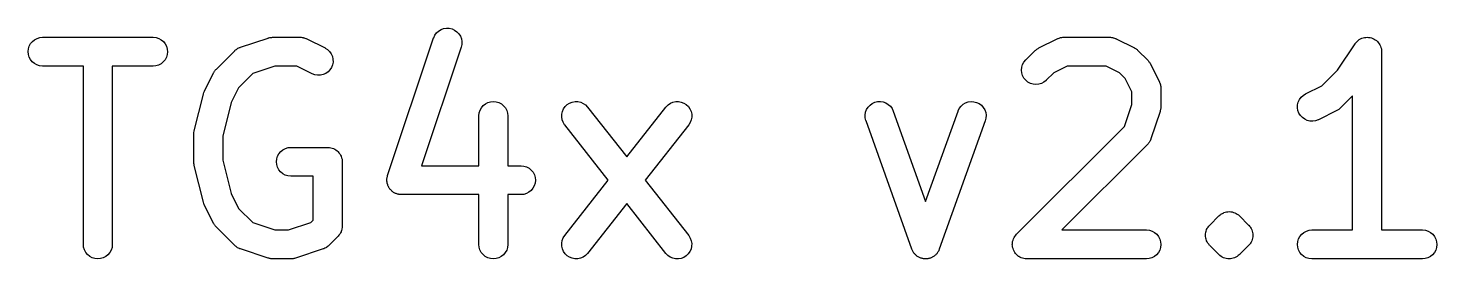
# Model space of a CAD drawing. Extents: x 4.01 to 7.79, y -0.84 to -0.7.
# Drawn here: x 4.007 to 4.868, y -0.843 to -0.701 of the extents above; entities that cross this region are included whole.
import ezdxf

# ---------------------------------------------------------------- set-up
doc = ezdxf.new("R2010")
doc.units = 0
doc.header["$MEASUREMENT"] = 0
doc.layers.add('BLACK', color=7, linetype='CONTINUOUS')

msp = doc.modelspace()

# ---------------------------------------------------------------- linework, layer by layer
at = {"layer": 'BLACK', "linetype": 'CONTINUOUS'}
for p, q in [((4.25466, -0.707278), (4.25538, -0.705709)), ((4.25538, -0.705709), (4.2564, -0.704311)), ((4.2564, -0.704311), (4.25767, -0.703137)), ((4.25767, -0.703137), (4.25914, -0.702232)), ((4.25914, -0.702232), (4.26076, -0.70163)), ((4.26076, -0.70163), (4.26247, -0.701355)), ((4.26247, -0.701355), (4.2642, -0.701416)), ((4.2642, -0.701416), (4.26588, -0.701812)), ((4.26588, -0.701812), (4.26746, -0.702527)), ((4.26746, -0.702527), (4.26886, -0.703535)), ((4.26886, -0.703535), (4.27004, -0.704796)), ((4.27004, -0.704796), (4.27096, -0.706262)), ((4.27096, -0.706262), (4.27157, -0.707879)), ((4.0067, -0.715759), (4.00688, -0.714039)), ((4.00688, -0.714039), (4.00739, -0.712388)), ((4.00739, -0.712388), (4.00821, -0.710867)), ((4.00821, -0.710867), (4.00931, -0.709535)), ((4.00931, -0.709535), (4.01065, -0.708442)), ((4.01065, -0.708442), (4.01218, -0.707631)), ((4.01218, -0.707631), (4.01383, -0.707131)), ((4.01383, -0.707131), (4.01555, -0.706962)), ((4.01555, -0.706962), (4.08304, -0.706962)), ((4.08304, -0.706962), (4.08317, -0.706963)), ((4.08317, -0.706963), (4.08489, -0.707156)), ((4.08489, -0.707156), (4.08653, -0.707679)), ((4.08653, -0.707679), (4.08805, -0.708511)), ((4.08805, -0.708511), (4.08937, -0.709623)), ((4.08937, -0.709623), (4.09046, -0.71097)), ((4.09046, -0.71097), (4.09126, -0.712502)), ((4.09126, -0.712502), (4.09175, -0.714161)), ((4.09175, -0.714161), (4.0919, -0.715882)), ((4.13332, -0.714932), (4.1335, -0.714743)), ((4.1335, -0.714743), (4.13399, -0.714393)), ((4.13399, -0.714393), (4.13446, -0.714016)), ((4.13446, -0.714016), (4.13469, -0.713896)), ((4.13469, -0.713896), (4.13491, -0.713745)), ((4.13491, -0.713745), (4.13546, -0.713499)), ((4.13546, -0.713499), (4.136, -0.71322)), ((4.136, -0.71322), (4.13625, -0.713147)), ((4.13625, -0.713147), (4.13649, -0.713041)), ((4.13649, -0.713041), (4.15336, -0.707417)), ((4.15336, -0.707417), (4.15348, -0.707379)), ((4.15348, -0.707379), (4.15396, -0.707275)), ((4.15396, -0.707275), (4.15444, -0.707131)), ((4.15444, -0.707131), (4.15481, -0.707095)), ((4.15481, -0.707095), (4.15517, -0.707018)), ((4.15517, -0.707018), (4.15567, -0.707011)), ((4.15567, -0.707011), (4.15616, -0.706962)), ((4.15616, -0.706962), (4.17303, -0.706962)), ((4.17303, -0.706962), (4.17316, -0.706963)), ((4.17316, -0.706963), (4.17342, -0.706992)), ((4.17342, -0.706992), (4.17368, -0.706986)), ((4.17368, -0.706986), (4.17427, -0.707088)), ((4.17427, -0.707088), (4.17488, -0.707156)), ((4.17488, -0.707156), (4.17512, -0.707235)), ((4.17512, -0.707235), (4.17538, -0.707279)), ((4.17538, -0.707279), (4.17595, -0.707496)), ((4.17595, -0.707496), (4.17652, -0.707679)), ((4.17652, -0.707679), (4.17675, -0.707804)), ((4.17675, -0.707804), (4.177, -0.707897)), ((4.177, -0.707897), (4.18824, -0.713522)), ((4.18824, -0.713522), (4.18835, -0.713578)), ((4.18835, -0.713578), (4.1898, -0.714519)), ((4.1898, -0.714519), (4.19104, -0.715723)), ((4.2265, -0.791759), (4.25462, -0.707395)), ((4.27143, -0.712997), (4.24719, -0.785702)), ((4.25462, -0.707395), (4.25466, -0.707278)), ((4.27181, -0.711312), (4.27143, -0.712997)), ((4.27157, -0.707879), (4.27186, -0.709584)), ((4.27186, -0.709584), (4.27181, -0.711312)), ((4.62243, -0.715094), (4.62281, -0.714784)), ((4.62281, -0.714784), (4.62318, -0.714442)), ((4.62318, -0.714442), (4.62349, -0.714246)), ((4.62349, -0.714246), (4.62378, -0.714016)), ((4.62378, -0.714016), (4.62422, -0.713787)), ((4.62422, -0.713787), (4.62464, -0.713522)), ((4.62464, -0.713522), (4.63589, -0.707897)), ((4.63589, -0.707897), (4.636, -0.707843)), ((4.636, -0.707843), (4.63624, -0.707753)), ((4.63624, -0.707753), (4.63647, -0.707631)), ((4.63647, -0.707631), (4.63705, -0.707456)), ((4.63705, -0.707456), (4.63762, -0.707247)), ((4.63762, -0.707247), (4.63788, -0.707206)), ((4.63788, -0.707206), (4.63813, -0.707131)), ((4.63813, -0.707131), (4.63873, -0.707072)), ((4.63873, -0.707072), (4.63933, -0.706978)), ((4.63933, -0.706978), (4.63959, -0.706988)), ((4.63959, -0.706988), (4.63985, -0.706962)), ((4.63985, -0.706962), (4.66797, -0.706962)), ((4.66797, -0.706962), (4.6681, -0.706963)), ((4.6681, -0.706963), (4.66835, -0.706992)), ((4.66835, -0.706992), (4.66862, -0.706986)), ((4.66862, -0.706986), (4.66921, -0.707088)), ((4.66921, -0.707088), (4.66981, -0.707156)), ((4.66981, -0.707156), (4.67006, -0.707235)), ((4.67006, -0.707235), (4.67032, -0.707279)), ((4.67032, -0.707279), (4.67088, -0.707496)), ((4.67088, -0.707496), (4.67146, -0.707679)), ((4.67146, -0.707679), (4.67169, -0.707804)), ((4.67169, -0.707804), (4.67193, -0.707897)), ((4.67193, -0.707897), (4.68318, -0.713522)), ((4.68318, -0.713522), (4.68329, -0.713578)), ((4.68329, -0.713578), (4.68371, -0.713849)), ((4.68371, -0.713849), (4.68415, -0.714084)), ((4.68415, -0.714084), (4.68443, -0.714318)), ((4.68443, -0.714318), (4.68474, -0.714519)), ((4.68474, -0.714519), (4.6851, -0.714865)), ((4.6851, -0.714865), (4.68548, -0.715181)), ((4.80732, -0.72705), (4.81808, -0.710907)), ((4.81808, -0.710907), (4.81814, -0.710817)), ((4.81814, -0.710815), (4.81815, -0.710804)), ((4.81814, -0.710816), (4.81814, -0.710815)), ((4.81814, -0.710817), (4.81814, -0.710816)), ((4.81815, -0.710804), (4.8187, -0.710154)), ((4.8187, -0.710154), (4.81925, -0.709492)), ((4.81925, -0.709492), (4.81926, -0.709487)), ((4.81926, -0.709482), (4.81992, -0.708955)), ((4.81926, -0.709487), (4.81926, -0.709482)), ((4.81992, -0.708955), (4.8206, -0.708408)), ((4.8206, -0.708408), (4.82061, -0.708405)), ((4.82061, -0.708401), (4.82138, -0.708002)), ((4.82061, -0.708405), (4.82061, -0.708401)), ((4.82138, -0.708002), (4.82213, -0.707607)), ((4.82213, -0.707607), (4.82214, -0.707605)), ((4.82214, -0.707605), (4.82215, -0.707602)), ((4.82215, -0.707602), (4.82297, -0.707361)), ((4.82297, -0.707361), (4.82379, -0.707119)), ((4.82379, -0.707119), (4.8238, -0.707119)), ((4.8238, -0.707119), (4.82381, -0.707117)), ((4.82381, -0.707117), (4.82465, -0.707042)), ((4.82465, -0.707042), (4.82551, -0.706962)), ((4.82551, -0.706962), (4.82552, -0.706963)), ((4.82552, -0.706963), (4.82553, -0.706963)), ((4.82553, -0.706963), (4.82637, -0.707052)), ((4.82637, -0.707052), (4.82723, -0.707143)), ((4.82723, -0.707143), (4.82724, -0.707145)), ((4.82724, -0.707145), (4.82725, -0.707146)), ((4.82725, -0.707146), (4.82806, -0.707399)), ((4.82806, -0.707399), (4.82888, -0.707654)), ((4.82888, -0.707654), (4.82889, -0.707658)), ((4.82889, -0.707658), (4.8289, -0.70766)), ((4.8289, -0.70766), (4.82967, -0.708079)), ((4.82967, -0.708079), (4.83041, -0.708477)), ((4.83041, -0.708477), (4.83041, -0.708481)), ((4.83041, -0.708481), (4.83042, -0.708484)), ((4.83042, -0.708484), (4.83108, -0.709038)), ((4.83108, -0.709038), (4.83174, -0.709579)), ((4.83174, -0.709579), (4.83174, -0.709584)), ((4.83174, -0.709584), (4.83175, -0.709589)), ((4.83175, -0.709589), (4.83228, -0.710243)), ((4.83228, -0.710243), (4.83283, -0.710918)), ((4.83283, -0.710918), (4.83283, -0.710925)), ((4.83283, -0.710925), (4.83284, -0.71093)), ((4.83284, -0.71093), (4.83323, -0.711677)), ((4.83323, -0.711677), (4.83364, -0.712445)), ((4.83364, -0.712445), (4.83364, -0.712452)), ((4.83364, -0.712452), (4.83365, -0.712458)), ((4.83365, -0.712458), (4.83389, -0.713267)), ((4.83389, -0.713267), (4.83414, -0.7141)), ((4.83414, -0.7141), (4.83414, -0.714107)), ((4.83414, -0.714107), (4.83414, -0.714114)), ((4.83414, -0.714114), (4.83423, -0.714954)), ((4.00685, -0.71748), (4.0067, -0.715759)), ((4.00734, -0.719139), (4.00685, -0.71748)), ((4.00814, -0.720671), (4.00734, -0.719139)), ((4.00922, -0.722018), (4.00814, -0.720671)), ((4.01055, -0.72313), (4.00922, -0.722018)), ((4.01206, -0.723962), (4.01055, -0.72313)), ((4.08795, -0.723199), (4.08642, -0.72401)), ((4.08929, -0.722106), (4.08795, -0.723199)), ((4.09039, -0.720774), (4.08929, -0.722106)), ((4.09121, -0.719253), (4.09039, -0.720774)), ((4.09172, -0.717602), (4.09121, -0.719253)), ((4.0919, -0.715882), (4.09172, -0.717602)), ((4.12178, -0.72643), (4.13302, -0.715181)), ((4.13302, -0.715181), (4.13311, -0.715094)), ((4.13311, -0.715094), (4.13332, -0.714932)), ((4.19104, -0.715723), (4.19203, -0.717146)), ((4.19203, -0.717146), (4.19271, -0.718732)), ((4.19271, -0.718732), (4.19308, -0.720421)), ((4.19311, -0.72215), (4.19281, -0.723852)), ((4.19308, -0.720421), (4.19311, -0.72215)), ((4.6148, -0.723665), (4.61562, -0.722141)), ((4.61562, -0.722141), (4.61671, -0.720805)), ((4.61671, -0.720805), (4.62234, -0.715181)), ((4.62234, -0.715181), (4.62243, -0.715094)), ((4.68548, -0.715181), (4.69111, -0.720805)), ((4.69111, -0.720805), (4.6912, -0.720893)), ((4.6912, -0.720893), (4.69151, -0.721282)), ((4.69151, -0.721282), (4.69185, -0.721644)), ((4.69185, -0.721644), (4.69204, -0.721957)), ((4.69204, -0.721957), (4.69227, -0.722245)), ((4.69227, -0.722245), (4.6925, -0.722686)), ((4.6925, -0.722686), (4.69277, -0.723108)), ((4.69277, -0.723108), (4.69839, -0.734356)), ((4.83423, -0.714954), (4.83431, -0.715821)), ((4.83431, -0.715821), (4.83431, -0.825073)), ((4.01371, -0.724485), (4.01206, -0.723962)), ((4.01543, -0.724678), (4.01371, -0.724485)), ((4.01555, -0.724679), (4.01543, -0.724678)), ((4.04044, -0.724679), (4.01555, -0.724679)), ((4.04044, -0.833931), (4.04044, -0.724679)), ((4.08304, -0.724679), (4.05816, -0.724679)), ((4.05816, -0.724679), (4.05816, -0.833931)), ((4.08477, -0.72451), (4.08304, -0.724679)), ((4.08642, -0.72401), (4.08477, -0.72451)), ((4.11449, -0.73998), (4.12012, -0.728732)), ((4.12012, -0.728732), (4.12017, -0.728622)), ((4.12017, -0.728622), (4.12044, -0.728204)), ((4.12044, -0.728204), (4.12068, -0.727766)), ((4.12068, -0.727766), (4.12091, -0.727481)), ((4.12091, -0.727481), (4.12111, -0.727171)), ((4.12111, -0.727171), (4.12146, -0.726814)), ((4.12146, -0.726814), (4.12178, -0.72643)), ((4.14407, -0.729187), (4.13532, -0.737941)), ((4.1576, -0.724679), (4.14407, -0.729187)), ((4.17094, -0.724679), (4.1576, -0.724679)), ((4.18032, -0.729368), (4.17094, -0.724679)), ((4.18194, -0.729987), (4.18032, -0.729368)), ((4.18364, -0.73028), (4.18194, -0.729987)), ((4.18537, -0.730236), (4.18364, -0.73028)), ((4.18705, -0.729858), (4.18537, -0.730236)), ((4.18864, -0.72916), (4.18705, -0.729858)), ((4.19005, -0.728167), (4.18864, -0.72916)), ((4.19125, -0.726919), (4.19005, -0.728167)), ((4.19218, -0.725462), (4.19125, -0.726919)), ((4.19281, -0.723852), (4.19218, -0.725462)), ((4.61412, -0.727038), (4.61429, -0.725318)), ((4.61428, -0.728759), (4.61412, -0.727038)), ((4.61478, -0.730416), (4.61428, -0.728759)), ((4.61429, -0.725318), (4.6148, -0.723665)), ((4.61558, -0.731945), (4.61478, -0.730416)), ((4.61667, -0.733289), (4.61558, -0.731945)), ((4.63385, -0.728725), (4.62924, -0.733333)), ((4.64194, -0.724679), (4.63385, -0.728725)), ((4.66588, -0.724679), (4.64194, -0.724679)), ((4.67397, -0.728725), (4.66588, -0.724679)), ((4.67756, -0.732316), (4.67397, -0.728725)), ((4.79771, -0.736662), (4.80732, -0.72705)), ((4.11417, -0.740824), (4.11446, -0.740054)), ((4.11446, -0.740054), (4.11448, -0.740019)), ((4.11448, -0.740019), (4.11449, -0.73998)), ((4.13532, -0.737941), (4.13077, -0.747034)), ((4.618, -0.734396), (4.61667, -0.733289)), ((4.61952, -0.735223), (4.618, -0.734396)), ((4.62117, -0.73574), (4.61952, -0.735223)), ((4.62288, -0.735927), (4.62117, -0.73574)), ((4.62461, -0.735776), (4.62288, -0.735927)), ((4.62627, -0.735294), (4.62461, -0.735776)), ((4.6278, -0.734498), (4.62627, -0.735294)), ((4.62915, -0.73342), (4.6278, -0.734498)), ((4.62924, -0.733333), (4.62915, -0.73342)), ((4.68161, -0.740409), (4.67756, -0.732316)), ((4.68161, -0.748129), (4.68161, -0.740409)), ((4.69839, -0.734356), (4.69845, -0.734467)), ((4.69845, -0.734467), (4.69854, -0.734712)), ((4.69854, -0.734712), (4.69866, -0.734942)), ((4.69866, -0.734942), (4.69883, -0.735522)), ((4.69883, -0.735522), (4.69904, -0.73609)), ((4.69904, -0.73609), (4.69908, -0.736348)), ((4.69908, -0.736348), (4.69916, -0.736597)), ((4.69916, -0.736597), (4.69922, -0.7372)), ((4.69922, -0.7372), (4.69931, -0.737798)), ((4.69931, -0.737798), (4.6993, -0.738058)), ((4.6993, -0.738058), (4.69933, -0.738318)), ((4.69933, -0.738318), (4.69933, -0.749566)), ((4.78774, -0.741643), (4.79771, -0.736662)), ((4.1082, -0.764291), (4.11382, -0.741794)), ((4.11382, -0.741794), (4.11385, -0.741674)), ((4.11385, -0.741674), (4.11387, -0.741635)), ((4.11387, -0.741595), (4.11417, -0.740824)), ((4.11387, -0.741635), (4.11387, -0.741595)), ((4.13077, -0.747034), (4.12565, -0.76753)), ((4.28383, -0.750186), (4.28495, -0.748862)), ((4.28495, -0.748862), (4.28629, -0.747778)), ((4.28629, -0.747778), (4.28783, -0.746977)), ((4.28783, -0.746977), (4.28948, -0.746489)), ((4.28948, -0.746489), (4.29121, -0.746333)), ((4.29121, -0.746333), (4.29293, -0.746513)), ((4.29293, -0.746513), (4.29458, -0.747025)), ((4.29458, -0.747025), (4.2961, -0.747847)), ((4.2961, -0.747847), (4.29743, -0.748949)), ((4.29743, -0.748949), (4.29852, -0.750289)), ((4.33408, -0.750783), (4.33508, -0.749374)), ((4.33508, -0.749374), (4.33634, -0.748187)), ((4.33634, -0.748187), (4.3378, -0.747267)), ((4.3378, -0.747267), (4.33942, -0.746649)), ((4.33942, -0.746649), (4.34112, -0.746356)), ((4.34112, -0.746356), (4.34285, -0.746399)), ((4.34285, -0.746399), (4.34454, -0.746778)), ((4.34454, -0.746778), (4.34612, -0.747476)), ((4.34612, -0.747476), (4.34753, -0.748469)), ((4.34753, -0.748469), (4.34873, -0.749718)), ((4.39674, -0.749621), (4.39795, -0.748389)), ((4.39795, -0.748389), (4.39938, -0.747416)), ((4.39938, -0.747416), (4.40097, -0.74674)), ((4.40097, -0.74674), (4.40267, -0.746385)), ((4.40267, -0.746385), (4.4044, -0.746366)), ((4.4044, -0.746366), (4.40609, -0.746682)), ((4.40609, -0.746682), (4.4077, -0.747323)), ((4.4077, -0.747323), (4.40915, -0.748264)), ((4.40915, -0.748264), (4.41039, -0.749468)), ((4.5203, -0.749842), (4.52148, -0.748572)), ((4.52148, -0.748572), (4.52287, -0.747554)), ((4.52287, -0.747554), (4.52444, -0.746828)), ((4.52444, -0.746828), (4.52612, -0.74642)), ((4.52612, -0.74642), (4.52785, -0.746346)), ((4.52785, -0.746346), (4.52956, -0.746609)), ((4.52956, -0.746609), (4.53118, -0.747198)), ((4.53118, -0.747198), (4.53266, -0.748093)), ((4.53266, -0.748093), (4.53394, -0.749257)), ((4.53394, -0.749257), (4.53497, -0.750648)), ((4.57607, -0.750542), (4.57711, -0.749166)), ((4.57711, -0.749166), (4.57841, -0.748019)), ((4.57841, -0.748019), (4.5799, -0.747146)), ((4.5799, -0.747146), (4.58153, -0.746579)), ((4.58153, -0.746579), (4.58324, -0.74634)), ((4.58324, -0.74634), (4.58497, -0.746438)), ((4.58497, -0.746438), (4.58664, -0.746869)), ((4.58664, -0.746869), (4.5882, -0.747618)), ((4.5882, -0.747618), (4.58959, -0.748655)), ((4.58959, -0.748655), (4.59074, -0.749941)), ((4.6771, -0.761654), (4.68161, -0.748129)), ((4.78287, -0.750148), (4.78292, -0.74842)), ((4.78292, -0.74842), (4.78331, -0.746736)), ((4.78331, -0.746736), (4.78402, -0.745159)), ((4.78402, -0.745159), (4.78502, -0.743751)), ((4.78502, -0.743751), (4.78628, -0.742564)), ((4.78628, -0.742564), (4.78774, -0.741643)), ((4.81659, -0.742831), (4.80922, -0.750206)), ((4.81659, -0.825073), (4.81659, -0.742831)), ((4.28229, -0.755067), (4.28248, -0.753349)), ((4.28229, -0.755191), (4.28229, -0.755067)), ((4.28229, -0.785702), (4.28229, -0.755191)), ((4.28248, -0.753349), (4.283, -0.751701)), ((4.283, -0.751701), (4.28383, -0.750186)), ((4.29852, -0.750289), (4.29933, -0.751815)), ((4.29933, -0.751815), (4.29983, -0.75347)), ((4.29983, -0.75347), (4.3, -0.755191)), ((4.3, -0.755191), (4.3, -0.785702)), ((4.33292, -0.755771), (4.33298, -0.754043)), ((4.3332, -0.757477), (4.33292, -0.755771)), ((4.33298, -0.754043), (4.33337, -0.752359)), ((4.33381, -0.759096), (4.3332, -0.757477)), ((4.33337, -0.752359), (4.33408, -0.750783)), ((4.34873, -0.749718), (4.3727, -0.780223)), ((4.3727, -0.780223), (4.39666, -0.749718)), ((4.39666, -0.749718), (4.39674, -0.749621)), ((4.41039, -0.749468), (4.41137, -0.75089)), ((4.41137, -0.75089), (4.41206, -0.752476)), ((4.41216, -0.757596), (4.41153, -0.759206)), ((4.41206, -0.752476), (4.41243, -0.754166)), ((4.41246, -0.755894), (4.41216, -0.757596)), ((4.41243, -0.754166), (4.41246, -0.755894)), ((4.51852, -0.754643), (4.5188, -0.752936)), ((4.51859, -0.75637), (4.51852, -0.754643)), ((4.51898, -0.758053), (4.51859, -0.75637)), ((4.5188, -0.752936), (4.5194, -0.751315)), ((4.5194, -0.751315), (4.5203, -0.749842)), ((4.53497, -0.750648), (4.53571, -0.752211)), ((4.53571, -0.752211), (4.55549, -0.807593)), ((4.55549, -0.807593), (4.57527, -0.752211)), ((4.57527, -0.752211), (4.57531, -0.752095)), ((4.57531, -0.752095), (4.57607, -0.750542)), ((4.59074, -0.749941), (4.59163, -0.751426)), ((4.59163, -0.751426), (4.5922, -0.753056)), ((4.59237, -0.756493), (4.59195, -0.75817)), ((4.5922, -0.753056), (4.59246, -0.754766)), ((4.59246, -0.754766), (4.59237, -0.756493)), ((4.69887, -0.752368), (4.69325, -0.76924)), ((4.69898, -0.751882), (4.69887, -0.752368)), ((4.69913, -0.751408), (4.69898, -0.751882)), ((4.69917, -0.751042), (4.69913, -0.751408)), ((4.69926, -0.750682), (4.69917, -0.751042)), ((4.69927, -0.750184), (4.69926, -0.750682)), ((4.69933, -0.74969), (4.69927, -0.750184)), ((4.69933, -0.749566), (4.69933, -0.74969)), ((4.78315, -0.751854), (4.78287, -0.750148)), ((4.78376, -0.753472), (4.78315, -0.751854)), ((4.78467, -0.754942), (4.78376, -0.753472)), ((4.78584, -0.756207), (4.78467, -0.754942)), ((4.78725, -0.75722), (4.78584, -0.756207)), ((4.78882, -0.75794), (4.78725, -0.75722)), ((4.7905, -0.758342), (4.78882, -0.75794)), ((4.79556, -0.757544), (4.79393, -0.75814)), ((4.79567, -0.757489), (4.79556, -0.757544)), ((4.80692, -0.751865), (4.79567, -0.757489)), ((4.80734, -0.7516), (4.80692, -0.751865)), ((4.80778, -0.751371), (4.80734, -0.7516)), ((4.80807, -0.751141), (4.80778, -0.751371)), ((4.80838, -0.750945), (4.80807, -0.751141)), ((4.80874, -0.750603), (4.80838, -0.750945)), ((4.80913, -0.750293), (4.80874, -0.750603)), ((4.80922, -0.750206), (4.80913, -0.750293)), ((4.10793, -0.766316), (4.10795, -0.766159)), ((4.10793, -0.766439), (4.10793, -0.766316)), ((4.10793, -0.783312), (4.10793, -0.766439)), ((4.10794, -0.766001), (4.10805, -0.7653)), ((4.10795, -0.766159), (4.10794, -0.766001)), ((4.10805, -0.7653), (4.10813, -0.764598)), ((4.10813, -0.764598), (4.10817, -0.764447)), ((4.10817, -0.764447), (4.1082, -0.764291)), ((4.33472, -0.760566), (4.33381, -0.759096)), ((4.3348, -0.760663), (4.33472, -0.760566)), ((4.36143, -0.794561), (4.3348, -0.760663)), ((4.4106, -0.760663), (4.38396, -0.794561)), ((4.41153, -0.759206), (4.4106, -0.760663)), ((4.51902, -0.75817), (4.51898, -0.758053)), ((4.54714, -0.83691), (4.51902, -0.75817)), ((4.59195, -0.75817), (4.56383, -0.83691)), ((4.61109, -0.827667), (4.6771, -0.761654)), ((4.79223, -0.758409), (4.7905, -0.758342)), ((4.79393, -0.75814), (4.79223, -0.758409)), ((4.12565, -0.76753), (4.12565, -0.782222)), ((4.16251, -0.775934), (4.16403, -0.775122)), ((4.16403, -0.775122), (4.16569, -0.774623)), ((4.16569, -0.774623), (4.16741, -0.774454)), ((4.16741, -0.774454), (4.18991, -0.774454)), ((4.18991, -0.774454), (4.18997, -0.774454)), ((4.18997, -0.774454), (4.18997, -0.774454)), ((4.18997, -0.774454), (4.18997, -0.774454)), ((4.18997, -0.774454), (4.19003, -0.774455)), ((4.19003, -0.774455), (4.19086, -0.774548)), ((4.19086, -0.774548), (4.19169, -0.774635)), ((4.19169, -0.774635), (4.19172, -0.774644)), ((4.19172, -0.774644), (4.19175, -0.774647)), ((4.19175, -0.774647), (4.19254, -0.774899)), ((4.19254, -0.774899), (4.19334, -0.775146)), ((4.19334, -0.775146), (4.19337, -0.775161)), ((4.19337, -0.775161), (4.1934, -0.77517)), ((4.1934, -0.77517), (4.19413, -0.775573)), ((4.69111, -0.772703), (4.63874, -0.825073)), ((4.69127, -0.772502), (4.69111, -0.772703)), ((4.69147, -0.772325), (4.69127, -0.772502)), ((4.69182, -0.771835), (4.69147, -0.772325)), ((4.69221, -0.771367), (4.69182, -0.771835)), ((4.69233, -0.771137), (4.69221, -0.771367)), ((4.69248, -0.770926), (4.69233, -0.771137)), ((4.69274, -0.770377), (4.69248, -0.770926)), ((4.69302, -0.769843), (4.69274, -0.770377)), ((4.6931, -0.769594), (4.69302, -0.769843)), ((4.69321, -0.769358), (4.6931, -0.769594)), ((4.69325, -0.76924), (4.69321, -0.769358)), ((4.10795, -0.783469), (4.10793, -0.783312)), ((4.10794, -0.783627), (4.10795, -0.783469)), ((4.10803, -0.784329), (4.10794, -0.783627)), ((4.12565, -0.782222), (4.13077, -0.802717)), ((4.15855, -0.78325), (4.15873, -0.781531)), ((4.15871, -0.784972), (4.15855, -0.78325)), ((4.15873, -0.781531), (4.15924, -0.779879)), ((4.15924, -0.779879), (4.16007, -0.778359)), ((4.16007, -0.778359), (4.16117, -0.777027)), ((4.16117, -0.777027), (4.16251, -0.775934)), ((4.19413, -0.775573), (4.19486, -0.775968)), ((4.19486, -0.775968), (4.19488, -0.775988)), ((4.19488, -0.775988), (4.19491, -0.776003)), ((4.19491, -0.776003), (4.19555, -0.77654)), ((4.19555, -0.77654), (4.19619, -0.77707)), ((4.19619, -0.77707), (4.19621, -0.777094)), ((4.19621, -0.777094), (4.19624, -0.777114)), ((4.19624, -0.777114), (4.19676, -0.777764)), ((4.19676, -0.777764), (4.19728, -0.77841)), ((4.19728, -0.77841), (4.1973, -0.778437)), ((4.1973, -0.778437), (4.19732, -0.778462)), ((4.19732, -0.778462), (4.1977, -0.7792)), ((4.1977, -0.7792), (4.1981, -0.779936)), ((4.1981, -0.779936), (4.19811, -0.779966)), ((4.19811, -0.779966), (4.19812, -0.779994)), ((4.19812, -0.779994), (4.19835, -0.780792)), ((4.19835, -0.780792), (4.1986, -0.781592)), ((4.1986, -0.781592), (4.1986, -0.781622)), ((4.1986, -0.781622), (4.19861, -0.781652)), ((4.19861, -0.781652), (4.19868, -0.782485)), ((4.19868, -0.782485), (4.19876, -0.783312)), ((4.19876, -0.783312), (4.19876, -0.822682)), ((4.1081, -0.785033), (4.10803, -0.784329)), ((4.10815, -0.785184), (4.1081, -0.785033)), ((4.10817, -0.78534), (4.10815, -0.785184)), ((4.1082, -0.785461), (4.10817, -0.78534)), ((4.11382, -0.807958), (4.1082, -0.785461)), ((4.1592, -0.78663), (4.15871, -0.784972)), ((4.16, -0.788163), (4.1592, -0.78663)), ((4.16108, -0.78951), (4.16, -0.788163)), ((4.1624, -0.790621), (4.16108, -0.78951)), ((4.16392, -0.791454), (4.1624, -0.790621)), ((4.16557, -0.791977), (4.16392, -0.791454)), ((4.16729, -0.79217), (4.16557, -0.791977)), ((4.16741, -0.79217), (4.16729, -0.79217)), ((4.18105, -0.79217), (4.16741, -0.79217)), ((4.18105, -0.819013), (4.18105, -0.79217)), ((4.22622, -0.792779), (4.22638, -0.792275)), ((4.22638, -0.792275), (4.2265, -0.791759)), ((4.24719, -0.785702), (4.28229, -0.785702)), ((4.3, -0.785702), (4.30802, -0.785702)), ((4.30802, -0.785702), (4.30814, -0.785703)), ((4.30814, -0.785703), (4.30986, -0.785896)), ((4.30986, -0.785896), (4.31151, -0.786419)), ((4.31151, -0.786419), (4.31302, -0.787252)), ((4.31302, -0.787252), (4.31435, -0.788363)), ((4.31435, -0.788363), (4.31543, -0.78971)), ((4.31543, -0.78971), (4.31623, -0.791242)), ((4.31623, -0.791242), (4.31672, -0.792901)), ((4.22604, -0.794499), (4.2261, -0.793973)), ((4.22607, -0.794835), (4.22604, -0.794499)), ((4.22606, -0.795173), (4.22607, -0.794835)), ((4.22615, -0.795694), (4.22606, -0.795173)), ((4.2261, -0.793973), (4.22611, -0.793445)), ((4.22611, -0.793445), (4.22619, -0.793115)), ((4.2262, -0.796221), (4.22615, -0.795694)), ((4.22619, -0.793115), (4.22622, -0.792779)), ((4.2263, -0.796545), (4.2262, -0.796221)), ((4.22635, -0.796878), (4.2263, -0.796545)), ((4.22654, -0.797372), (4.22635, -0.796878)), ((4.22669, -0.797879), (4.22654, -0.797372)), ((4.22684, -0.798179), (4.22669, -0.797879)), ((4.22696, -0.798495), (4.22684, -0.798179)), ((4.22724, -0.798943), (4.22696, -0.798495)), ((4.22749, -0.799411), (4.22724, -0.798943)), ((4.2277, -0.799675), (4.22749, -0.799411)), ((4.22788, -0.799961), (4.2277, -0.799675)), ((4.22824, -0.800347), (4.22788, -0.799961)), ((4.22857, -0.800759), (4.22824, -0.800347)), ((4.22883, -0.800976), (4.22857, -0.800759)), ((4.22906, -0.801222), (4.22883, -0.800976)), ((4.31426, -0.800846), (4.31292, -0.801939)), ((4.31536, -0.799514), (4.31426, -0.800846)), ((4.31618, -0.797993), (4.31536, -0.799514)), ((4.31669, -0.796342), (4.31618, -0.797993)), ((4.31687, -0.794623), (4.31669, -0.796342)), ((4.31672, -0.792901), (4.31687, -0.794623)), ((4.3348, -0.828458), (4.36143, -0.794561)), ((4.38396, -0.794561), (4.4106, -0.828458)), ((4.11384, -0.807996), (4.11382, -0.807958)), ((4.11384, -0.808037), (4.11384, -0.807996)), ((4.11413, -0.808809), (4.11384, -0.808037)), ((4.1144, -0.809586), (4.11413, -0.808809)), ((4.11442, -0.809621), (4.1144, -0.809586)), ((4.11444, -0.80966), (4.11442, -0.809621)), ((4.11449, -0.809771), (4.11444, -0.80966)), ((4.13077, -0.802717), (4.13532, -0.811811)), ((4.22949, -0.80153), (4.22906, -0.801222)), ((4.2299, -0.80187), (4.22949, -0.80153)), ((4.23019, -0.802033), (4.2299, -0.80187)), ((4.23047, -0.802229), (4.23019, -0.802033)), ((4.23095, -0.802448), (4.23047, -0.802229)), ((4.23141, -0.802703), (4.23095, -0.802448)), ((4.23173, -0.802805), (4.23141, -0.802703)), ((4.23204, -0.802945), (4.23173, -0.802805)), ((4.23256, -0.803066), (4.23204, -0.802945)), ((4.23306, -0.803225), (4.23256, -0.803066)), ((4.23339, -0.803263), (4.23306, -0.803225)), ((4.23372, -0.80334), (4.23339, -0.803263)), ((4.23425, -0.803359), (4.23372, -0.80334)), ((4.23478, -0.803418), (4.23425, -0.803359)), ((4.2349, -0.803419), (4.23478, -0.803418)), ((4.28229, -0.803419), (4.2349, -0.803419)), ((4.28229, -0.833931), (4.28229, -0.803419)), ((4.30802, -0.803419), (4.3, -0.803419)), ((4.3, -0.803419), (4.3, -0.833931)), ((4.30974, -0.80325), (4.30802, -0.803419)), ((4.31139, -0.802751), (4.30974, -0.80325)), ((4.31292, -0.801939), (4.31139, -0.802751)), ((4.3727, -0.808899), (4.34873, -0.839404)), ((4.39666, -0.839404), (4.3727, -0.808899)), ((4.12012, -0.821019), (4.11449, -0.809771)), ((4.13532, -0.811811), (4.14407, -0.820564)), ((4.7292, -0.822043), (4.73482, -0.816418)), ((4.73482, -0.816418), (4.73487, -0.816377)), ((4.73487, -0.816373), (4.73489, -0.816354)), ((4.73487, -0.816375), (4.73487, -0.816373)), ((4.73487, -0.816377), (4.73487, -0.816375)), ((4.73489, -0.816352), (4.73491, -0.816332)), ((4.73489, -0.816353), (4.73489, -0.816352)), ((4.73489, -0.816354), (4.73489, -0.816353)), ((4.73491, -0.816332), (4.73556, -0.815814)), ((4.73556, -0.815814), (4.73621, -0.815287)), ((4.73621, -0.815287), (4.73623, -0.81528)), ((4.73623, -0.81528), (4.73624, -0.81527)), ((4.73624, -0.81527), (4.73625, -0.815263)), ((4.73625, -0.815263), (4.73626, -0.815253)), ((4.73626, -0.815253), (4.737, -0.814871)), ((4.737, -0.814871), (4.73774, -0.814481)), ((4.73774, -0.814481), (4.73776, -0.814476)), ((4.73776, -0.814476), (4.73777, -0.814469)), ((4.73777, -0.814469), (4.73778, -0.814465)), ((4.73778, -0.814465), (4.7378, -0.814457)), ((4.7378, -0.814457), (4.7386, -0.814225)), ((4.7386, -0.814225), (4.7394, -0.813987)), ((4.7394, -0.813987), (4.73941, -0.813985)), ((4.73941, -0.813985), (4.73943, -0.813981)), ((4.73943, -0.813981), (4.73944, -0.813979)), ((4.73944, -0.813979), (4.73946, -0.813975)), ((4.73946, -0.813975), (4.74029, -0.813903)), ((4.74029, -0.813903), (4.74112, -0.813824)), ((4.74112, -0.813824), (4.74113, -0.813826)), ((4.74113, -0.813826), (4.74115, -0.813824)), ((4.74115, -0.813824), (4.74117, -0.813826)), ((4.74117, -0.813826), (4.74118, -0.813824)), ((4.74118, -0.813824), (4.74201, -0.813914)), ((4.74201, -0.813914), (4.74284, -0.813999)), ((4.74284, -0.813999), (4.74285, -0.814003)), ((4.74285, -0.814003), (4.74287, -0.814005)), ((4.74287, -0.814005), (4.74288, -0.814009)), ((4.74288, -0.814009), (4.7429, -0.814011)), ((4.7429, -0.814011), (4.74369, -0.814259)), ((4.74369, -0.814259), (4.74449, -0.814504)), ((4.74449, -0.814504), (4.74451, -0.814512)), ((4.74451, -0.814512), (4.74452, -0.814516)), ((4.74452, -0.814516), (4.74453, -0.814524)), ((4.74453, -0.814524), (4.74455, -0.814528)), ((4.74455, -0.814528), (4.74528, -0.814925)), ((4.74528, -0.814925), (4.74602, -0.815321)), ((4.74602, -0.815321), (4.74603, -0.815331)), ((4.74603, -0.815331), (4.74604, -0.815338)), ((4.74604, -0.815338), (4.74605, -0.815348)), ((4.74605, -0.815348), (4.74607, -0.815356)), ((4.74607, -0.815356), (4.74671, -0.815889)), ((4.74671, -0.815889), (4.74735, -0.816418)), ((4.74735, -0.816418), (4.75298, -0.822043)), ((4.12038, -0.821441), (4.12012, -0.821019)), ((4.12061, -0.821882), (4.12038, -0.821441)), ((4.12084, -0.822171), (4.12061, -0.821882)), ((4.12104, -0.822483), (4.12084, -0.822171)), ((4.12138, -0.822845), (4.12104, -0.822483)), ((4.12169, -0.823234), (4.12138, -0.822845)), ((4.12178, -0.823322), (4.12169, -0.823234)), ((4.13302, -0.83457), (4.12178, -0.823322)), ((4.14407, -0.820564), (4.1576, -0.825073)), ((4.1576, -0.825073), (4.16597, -0.825073)), ((4.16597, -0.825073), (4.1795, -0.820564)), ((4.1795, -0.820564), (4.18105, -0.819013)), ((4.19765, -0.826888), (4.19727, -0.82761)), ((4.19805, -0.826172), (4.19765, -0.826888)), ((4.19806, -0.826128), (4.19805, -0.826172)), ((4.19808, -0.826086), (4.19806, -0.826128)), ((4.19832, -0.825303), (4.19808, -0.826086)), ((4.19857, -0.824524), (4.19832, -0.825303)), ((4.19858, -0.824478), (4.19857, -0.824524)), ((4.19859, -0.824433), (4.19858, -0.824478)), ((4.19867, -0.82362), (4.19859, -0.824433)), ((4.19876, -0.822806), (4.19867, -0.82362)), ((4.19876, -0.822682), (4.19876, -0.822712)), ((4.19876, -0.822712), (4.19876, -0.822713)), ((4.19876, -0.822713), (4.19876, -0.822715)), ((4.19876, -0.822715), (4.19876, -0.822806)), ((4.63874, -0.825073), (4.69047, -0.825073)), ((4.69047, -0.825073), (4.69059, -0.825073)), ((4.69059, -0.825073), (4.69231, -0.825266)), ((4.69231, -0.825266), (4.69396, -0.825789)), ((4.69396, -0.825789), (4.69547, -0.826622)), ((4.69547, -0.826622), (4.6968, -0.827733)), ((4.7267, -0.827388), (4.72678, -0.826556)), ((4.72678, -0.826556), (4.72679, -0.826526)), ((4.72679, -0.826495), (4.72704, -0.825703)), ((4.72679, -0.826526), (4.72679, -0.826495)), ((4.72704, -0.825703), (4.72729, -0.824902)), ((4.72729, -0.824902), (4.7273, -0.824875)), ((4.7273, -0.824875), (4.72731, -0.824845)), ((4.72731, -0.824845), (4.72771, -0.824113)), ((4.72771, -0.824113), (4.7281, -0.823379)), ((4.7281, -0.823379), (4.72812, -0.823355)), ((4.72812, -0.823355), (4.72814, -0.823327)), ((4.72814, -0.823327), (4.72867, -0.822682)), ((4.72867, -0.822682), (4.7292, -0.822043)), ((4.75298, -0.822043), (4.75302, -0.822085)), ((4.75302, -0.822085), (4.75302, -0.822087)), ((4.75302, -0.822087), (4.75302, -0.822088)), ((4.75302, -0.822088), (4.75306, -0.822131)), ((4.75306, -0.822131), (4.75358, -0.822782)), ((4.75358, -0.822782), (4.75411, -0.82343)), ((4.75411, -0.82343), (4.75412, -0.823458)), ((4.75412, -0.823458), (4.75414, -0.823482)), ((4.75414, -0.823482), (4.75452, -0.824221)), ((4.75452, -0.824221), (4.75491, -0.824959)), ((4.75491, -0.824959), (4.75492, -0.824989)), ((4.75492, -0.824989), (4.75494, -0.825017)), ((4.75494, -0.825017), (4.75517, -0.825821)), ((4.75517, -0.825821), (4.75541, -0.826616)), ((4.75541, -0.826616), (4.75541, -0.826647)), ((4.75541, -0.826647), (4.75542, -0.826677)), ((4.75542, -0.826677), (4.75549, -0.827512)), ((4.78546, -0.827645), (4.7868, -0.826553)), ((4.7868, -0.826553), (4.78833, -0.825741)), ((4.78833, -0.825741), (4.78999, -0.825241)), ((4.78999, -0.825241), (4.79171, -0.825073)), ((4.79171, -0.825073), (4.81659, -0.825073)), ((4.83431, -0.825073), (4.8592, -0.825073)), ((4.8592, -0.825073), (4.85932, -0.825073)), ((4.85932, -0.825073), (4.86104, -0.825266)), ((4.86104, -0.825266), (4.86269, -0.825789)), ((4.86269, -0.825789), (4.8642, -0.826622)), ((4.8642, -0.826622), (4.86553, -0.827733)), ((4.04061, -0.835651), (4.04044, -0.833931)), ((4.05816, -0.834054), (4.05796, -0.835773)), ((4.05816, -0.833931), (4.05816, -0.834054)), ((4.13323, -0.834736), (4.13302, -0.83457)), ((4.1334, -0.834927), (4.13323, -0.834736)), ((4.13389, -0.835283), (4.1334, -0.834927)), ((4.13436, -0.835668), (4.13389, -0.835283)), ((4.18958, -0.835358), (4.18911, -0.835736)), ((4.19007, -0.835009), (4.18958, -0.835358)), ((4.19025, -0.83482), (4.19007, -0.835009)), ((4.19046, -0.834657), (4.19025, -0.83482)), ((4.19055, -0.83457), (4.19046, -0.834657)), ((4.19617, -0.828946), (4.19055, -0.83457)), ((4.19669, -0.828313), (4.19617, -0.828946)), ((4.19722, -0.827687), (4.19669, -0.828313)), ((4.19724, -0.827646), (4.19722, -0.827687)), ((4.19727, -0.82761), (4.19724, -0.827646)), ((4.28245, -0.835651), (4.28229, -0.833931)), ((4.3, -0.834054), (4.29981, -0.835773)), ((4.3, -0.833931), (4.3, -0.834054)), ((4.33293, -0.833227), (4.33324, -0.831525)), ((4.33296, -0.834956), (4.33293, -0.833227)), ((4.33333, -0.836645), (4.33296, -0.834956)), ((4.33324, -0.831525), (4.33387, -0.829915)), ((4.33387, -0.829915), (4.3348, -0.828458)), ((4.4106, -0.828458), (4.41067, -0.828556)), ((4.41067, -0.828556), (4.41158, -0.830026)), ((4.41158, -0.830026), (4.41219, -0.831644)), ((4.41241, -0.835078), (4.41202, -0.836762)), ((4.41219, -0.831644), (4.41247, -0.83335)), ((4.41247, -0.83335), (4.41241, -0.835078)), ((4.60849, -0.8339), (4.6085, -0.833884)), ((4.60857, -0.834742), (4.60849, -0.8339)), ((4.6085, -0.833869), (4.60858, -0.833026)), ((4.6085, -0.833884), (4.6085, -0.833869)), ((4.60865, -0.835591), (4.60857, -0.834742)), ((4.60858, -0.833026), (4.60867, -0.83218)), ((4.60867, -0.832165), (4.60868, -0.83215)), ((4.60867, -0.83218), (4.60867, -0.832165)), ((4.60868, -0.83215), (4.60893, -0.831339)), ((4.60893, -0.831339), (4.60918, -0.830527)), ((4.60918, -0.830513), (4.60919, -0.830498)), ((4.60918, -0.830527), (4.60918, -0.830513)), ((4.60919, -0.830498), (4.60959, -0.829754)), ((4.60959, -0.829754), (4.60999, -0.829003)), ((4.60999, -0.829003), (4.61, -0.828991)), ((4.61, -0.828991), (4.61001, -0.828977)), ((4.61001, -0.828977), (4.61055, -0.828326)), ((4.61055, -0.828326), (4.61109, -0.827667)), ((4.6968, -0.827733), (4.69788, -0.82908)), ((4.69788, -0.82908), (4.69868, -0.830612)), ((4.69868, -0.830612), (4.69917, -0.832271)), ((4.69933, -0.833993), (4.69915, -0.835712)), ((4.69917, -0.832271), (4.69933, -0.833993)), ((4.72661, -0.828214), (4.7267, -0.827388)), ((4.72661, -0.828244), (4.72661, -0.828214)), ((4.72661, -0.828276), (4.72661, -0.828244)), ((4.72668, -0.829106), (4.72661, -0.828276)), ((4.72676, -0.829936), (4.72668, -0.829106)), ((4.72677, -0.829966), (4.72676, -0.829936)), ((4.72677, -0.829997), (4.72677, -0.829966)), ((4.72701, -0.830796), (4.72677, -0.829997)), ((4.72724, -0.831596), (4.72701, -0.830796)), ((4.72725, -0.831624), (4.72724, -0.831596)), ((4.72726, -0.831654), (4.72725, -0.831624)), ((4.72765, -0.832392), (4.72726, -0.831654)), ((4.72803, -0.833131), (4.72765, -0.832392)), ((4.72805, -0.833155), (4.72803, -0.833131)), ((4.72807, -0.833183), (4.72805, -0.833155)), ((4.72859, -0.833833), (4.72807, -0.833183)), ((4.72911, -0.834482), (4.72859, -0.833833)), ((4.72915, -0.834524), (4.72911, -0.834482)), ((4.72916, -0.834526), (4.72915, -0.834524)), ((4.72916, -0.834528), (4.72916, -0.834526)), ((4.7292, -0.83457), (4.72916, -0.834528)), ((4.73482, -0.840195), (4.7292, -0.83457)), ((4.75298, -0.83457), (4.74735, -0.840195)), ((4.75351, -0.833924), (4.75298, -0.83457)), ((4.75404, -0.833286), (4.75351, -0.833924)), ((4.75405, -0.833258), (4.75404, -0.833286)), ((4.75407, -0.833234), (4.75405, -0.833258)), ((4.75447, -0.832496), (4.75407, -0.833234)), ((4.75487, -0.831768), (4.75447, -0.832496)), ((4.75488, -0.831738), (4.75487, -0.831768)), ((4.75489, -0.831711), (4.75488, -0.831738)), ((4.75513, -0.830911), (4.75489, -0.831711)), ((4.75538, -0.830118), (4.75513, -0.830911)), ((4.75539, -0.830087), (4.75538, -0.830118)), ((4.7554, -0.830057), (4.75539, -0.830087)), ((4.75548, -0.829227), (4.7554, -0.830057)), ((4.75557, -0.828399), (4.75548, -0.829227)), ((4.75549, -0.827512), (4.75557, -0.828337)), ((4.75557, -0.828337), (4.75557, -0.828368)), ((4.75557, -0.828368), (4.75557, -0.828399)), ((4.78285, -0.833869), (4.78303, -0.83215)), ((4.78301, -0.835591), (4.78285, -0.833869)), ((4.78303, -0.83215), (4.78354, -0.830498)), ((4.78354, -0.830498), (4.78436, -0.828977)), ((4.78436, -0.828977), (4.78546, -0.827645)), ((4.86553, -0.827733), (4.86661, -0.82908)), ((4.86661, -0.82908), (4.86741, -0.830612)), ((4.86741, -0.830612), (4.8679, -0.832271)), ((4.86806, -0.833993), (4.86788, -0.835712)), ((4.8679, -0.832271), (4.86806, -0.833993)), ((4.04111, -0.837306), (4.04061, -0.835651)), ((4.04192, -0.838833), (4.04111, -0.837306)), ((4.04301, -0.840173), (4.04192, -0.838833)), ((4.04435, -0.841275), (4.04301, -0.840173)), ((4.04587, -0.842097), (4.04435, -0.841275)), ((4.04752, -0.842608), (4.04587, -0.842097)), ((4.04924, -0.842789), (4.04752, -0.842608)), ((4.05096, -0.842632), (4.04924, -0.842789)), ((4.05262, -0.842144), (4.05096, -0.842632)), ((4.05415, -0.841343), (4.05262, -0.842144)), ((4.0555, -0.84026), (4.05415, -0.841343)), ((4.05661, -0.838935), (4.0555, -0.84026)), ((4.05744, -0.83742), (4.05661, -0.838935)), ((4.05796, -0.835773), (4.05744, -0.83742)), ((4.13459, -0.835791), (4.13436, -0.835668)), ((4.1348, -0.835944), (4.13459, -0.835791)), ((4.13535, -0.836198), (4.1348, -0.835944)), ((4.13588, -0.836485), (4.13535, -0.836198)), ((4.13613, -0.836561), (4.13588, -0.836485)), ((4.13637, -0.83667), (4.13613, -0.836561)), ((4.13649, -0.83671), (4.13637, -0.83667)), ((4.15336, -0.842334), (4.13649, -0.83671)), ((4.15385, -0.842445), (4.15336, -0.842334)), ((4.15432, -0.842595), (4.15385, -0.842445)), ((4.15469, -0.842637), (4.15432, -0.842595)), ((4.15505, -0.842719), (4.15469, -0.842637)), ((4.15554, -0.842733), (4.15505, -0.842719)), ((4.15604, -0.842788), (4.15554, -0.842733)), ((4.15616, -0.842789), (4.15604, -0.842788)), ((4.16741, -0.842789), (4.15616, -0.842789)), ((4.1679, -0.84274), (4.16741, -0.842789)), ((4.1684, -0.842733), (4.1679, -0.84274)), ((4.16876, -0.842656), (4.1684, -0.842733)), ((4.16913, -0.84262), (4.16876, -0.842656)), ((4.16961, -0.842476), (4.16913, -0.84262)), ((4.17009, -0.842373), (4.16961, -0.842476)), ((4.17021, -0.842334), (4.17009, -0.842373)), ((4.18708, -0.83671), (4.17021, -0.842334)), ((4.18732, -0.836604), (4.18708, -0.83671)), ((4.18757, -0.836531), (4.18732, -0.836604)), ((4.18811, -0.836253), (4.18757, -0.836531)), ((4.18866, -0.836006), (4.18811, -0.836253)), ((4.18888, -0.835856), (4.18866, -0.836006)), ((4.18911, -0.835736), (4.18888, -0.835856)), ((4.28295, -0.837306), (4.28245, -0.835651)), ((4.28377, -0.838833), (4.28295, -0.837306)), ((4.28486, -0.840173), (4.28377, -0.838833)), ((4.28619, -0.841275), (4.28486, -0.840173)), ((4.28771, -0.842097), (4.28619, -0.841275)), ((4.28936, -0.842608), (4.28771, -0.842097)), ((4.29108, -0.842789), (4.28936, -0.842608)), ((4.2928, -0.842632), (4.29108, -0.842789)), ((4.29446, -0.842144), (4.2928, -0.842632)), ((4.29599, -0.841343), (4.29446, -0.842144)), ((4.29734, -0.84026), (4.29599, -0.841343)), ((4.29845, -0.838935), (4.29734, -0.84026)), ((4.29929, -0.83742), (4.29845, -0.838935)), ((4.29981, -0.835773), (4.29929, -0.83742)), ((4.33402, -0.838231), (4.33333, -0.836645)), ((4.335, -0.839653), (4.33402, -0.838231)), ((4.33624, -0.840858), (4.335, -0.839653)), ((4.33769, -0.841798), (4.33624, -0.840858)), ((4.3393, -0.842439), (4.33769, -0.841798)), ((4.341, -0.842756), (4.3393, -0.842439)), ((4.34273, -0.842736), (4.341, -0.842756)), ((4.34442, -0.842382), (4.34273, -0.842736)), ((4.34601, -0.841705), (4.34442, -0.842382)), ((4.34744, -0.840732), (4.34601, -0.841705)), ((4.34865, -0.8395), (4.34744, -0.840732)), ((4.34873, -0.839404), (4.34865, -0.8395)), ((4.39786, -0.840652), (4.39666, -0.839404)), ((4.39928, -0.841645), (4.39786, -0.840652)), ((4.40086, -0.842344), (4.39928, -0.841645)), ((4.40254, -0.842722), (4.40086, -0.842344)), ((4.40427, -0.842766), (4.40254, -0.842722)), ((4.40598, -0.842473), (4.40427, -0.842766)), ((4.40759, -0.841854), (4.40598, -0.842473)), ((4.40905, -0.840934), (4.40759, -0.841854)), ((4.41031, -0.839747), (4.40905, -0.840934)), ((4.41131, -0.838339), (4.41031, -0.839747)), ((4.41202, -0.836762), (4.41131, -0.838339)), ((4.54733, -0.837295), (4.54714, -0.83691)), ((4.54747, -0.837695), (4.54733, -0.837295)), ((4.54769, -0.838074), (4.54747, -0.837695)), ((4.54788, -0.838474), (4.54769, -0.838074)), ((4.54813, -0.838816), (4.54788, -0.838474)), ((4.54835, -0.839181), (4.54813, -0.838816)), ((4.54865, -0.839509), (4.54835, -0.839181)), ((4.54891, -0.839864), (4.54865, -0.839509)), ((4.54922, -0.840151), (4.54891, -0.839864)), ((4.54951, -0.840467), (4.54922, -0.840151)), ((4.54986, -0.840731), (4.54951, -0.840467)), ((4.55019, -0.841029), (4.54986, -0.840731)), ((4.55055, -0.841249), (4.55019, -0.841029)), ((4.55089, -0.841504), (4.55055, -0.841249)), ((4.55129, -0.841695), (4.55089, -0.841504)), ((4.55167, -0.841923), (4.55129, -0.841695)), ((4.55207, -0.842068), (4.55167, -0.841923)), ((4.55245, -0.842252), (4.55207, -0.842068)), ((4.55288, -0.842362), (4.55245, -0.842252)), ((4.55329, -0.842513), (4.55288, -0.842362)), ((4.55371, -0.842577), (4.55329, -0.842513)), ((4.55412, -0.842684), (4.55371, -0.842577)), ((4.55456, -0.842709), (4.55412, -0.842684)), ((4.555, -0.842776), (4.55456, -0.842709)), ((4.55542, -0.842758), (4.555, -0.842776)), ((4.55585, -0.842782), (4.55542, -0.842758)), ((4.55629, -0.842721), (4.55585, -0.842782)), ((4.55673, -0.842702), (4.55629, -0.842721)), ((4.55714, -0.842601), (4.55673, -0.842702)), ((4.55756, -0.842543), (4.55714, -0.842601)), ((4.55798, -0.842398), (4.55756, -0.842543)), ((4.55841, -0.842294), (4.55798, -0.842398)), ((4.55879, -0.842115), (4.55841, -0.842294)), ((4.55919, -0.841976), (4.55879, -0.842115)), ((4.55957, -0.841753), (4.55919, -0.841976)), ((4.55998, -0.841567), (4.55957, -0.841753)), ((4.56032, -0.841317), (4.55998, -0.841567)), ((4.56069, -0.841102), (4.56032, -0.841317)), ((4.56102, -0.840809), (4.56069, -0.841102)), ((4.56137, -0.840549), (4.56102, -0.840809)), ((4.56166, -0.840237), (4.56137, -0.840549)), ((4.56198, -0.839956), (4.56166, -0.840237)), ((4.56225, -0.839604), (4.56198, -0.839956)), ((4.56255, -0.83928), (4.56225, -0.839604)), ((4.56277, -0.838918), (4.56255, -0.83928)), ((4.56303, -0.838579), (4.56277, -0.838918)), ((4.56322, -0.838183), (4.56303, -0.838579)), ((4.56345, -0.837806), (4.56322, -0.838183)), ((4.5636, -0.837408), (4.56345, -0.837806)), ((4.56379, -0.837026), (4.5636, -0.837408)), ((4.56383, -0.83691), (4.56379, -0.837026)), ((4.60866, -0.835606), (4.60865, -0.835591)), ((4.60866, -0.835621), (4.60866, -0.835606)), ((4.6089, -0.836435), (4.60866, -0.835621)), ((4.60914, -0.837249), (4.6089, -0.836435)), ((4.60915, -0.837263), (4.60914, -0.837249)), ((4.60915, -0.837278), (4.60915, -0.837263)), ((4.60955, -0.838029), (4.60915, -0.837278)), ((4.60994, -0.838781), (4.60955, -0.838029)), ((4.60995, -0.838793), (4.60994, -0.838781)), ((4.60996, -0.838807), (4.60995, -0.838793)), ((4.61049, -0.839468), (4.60996, -0.838807)), ((4.61102, -0.840129), (4.61049, -0.839468)), ((4.61104, -0.840138), (4.61102, -0.840129)), ((4.61105, -0.840151), (4.61104, -0.840138)), ((4.6117, -0.840695), (4.61105, -0.840151)), ((4.61235, -0.84124), (4.6117, -0.840695)), ((4.61236, -0.841247), (4.61235, -0.84124)), ((4.61237, -0.841257), (4.61236, -0.841247)), ((4.61312, -0.841662), (4.61237, -0.841257)), ((4.61386, -0.842073), (4.61312, -0.841662)), ((4.61388, -0.842077), (4.61386, -0.842073)), ((4.61389, -0.842085), (4.61388, -0.842077)), ((4.6147, -0.842339), (4.61389, -0.842085)), ((4.61551, -0.842595), (4.6147, -0.842339)), ((4.61553, -0.842597), (4.61551, -0.842595)), ((4.61554, -0.842602), (4.61553, -0.842597)), ((4.61638, -0.842693), (4.61554, -0.842602)), ((4.61723, -0.842788), (4.61638, -0.842693)), ((4.61726, -0.842788), (4.61723, -0.842788)), ((4.61735, -0.842789), (4.61726, -0.842788)), ((4.61726, -0.842788), (4.61726, -0.842789)), ((4.61726, -0.842789), (4.61726, -0.842788)), ((4.69047, -0.842789), (4.61735, -0.842789)), ((4.69219, -0.84262), (4.69047, -0.842789)), ((4.69384, -0.842121), (4.69219, -0.84262)), ((4.69537, -0.841309), (4.69384, -0.842121)), ((4.69671, -0.840216), (4.69537, -0.841309)), ((4.69781, -0.838884), (4.69671, -0.840216)), ((4.69864, -0.837364), (4.69781, -0.838884)), ((4.69915, -0.835712), (4.69864, -0.837364)), ((4.73547, -0.840722), (4.73482, -0.840195)), ((4.73611, -0.841257), (4.73547, -0.840722)), ((4.73612, -0.841265), (4.73611, -0.841257)), ((4.73613, -0.841275), (4.73612, -0.841265)), ((4.73615, -0.841282), (4.73613, -0.841275)), ((4.73616, -0.841292), (4.73615, -0.841282)), ((4.73689, -0.841686), (4.73616, -0.841292)), ((4.73763, -0.842085), (4.73689, -0.841686)), ((4.73764, -0.842089), (4.73763, -0.842085)), ((4.73766, -0.842097), (4.73764, -0.842089)), ((4.73767, -0.842101), (4.73766, -0.842097)), ((4.73768, -0.842109), (4.73767, -0.842101)), ((4.73848, -0.842353), (4.73768, -0.842109)), ((4.73928, -0.842602), (4.73848, -0.842353)), ((4.73929, -0.842604), (4.73928, -0.842602)), ((4.73931, -0.842608), (4.73929, -0.842604)), ((4.73932, -0.84261), (4.73931, -0.842608)), ((4.73934, -0.842614), (4.73932, -0.84261)), ((4.74017, -0.842699), (4.73934, -0.842614)), ((4.74099, -0.842789), (4.74017, -0.842699)), ((4.74101, -0.842787), (4.74099, -0.842789)), ((4.74103, -0.842789), (4.74101, -0.842787)), ((4.74104, -0.842787), (4.74103, -0.842789)), ((4.74106, -0.842789), (4.74104, -0.842787)), ((4.74188, -0.842711), (4.74106, -0.842789)), ((4.74272, -0.842638), (4.74188, -0.842711)), ((4.74273, -0.842634), (4.74272, -0.842638)), ((4.74275, -0.842632), (4.74273, -0.842634)), ((4.74276, -0.842628), (4.74275, -0.842632)), ((4.74278, -0.842626), (4.74276, -0.842628)), ((4.74357, -0.842389), (4.74278, -0.842626)), ((4.74438, -0.842156), (4.74357, -0.842389)), ((4.74439, -0.842148), (4.74438, -0.842156)), ((4.74441, -0.842144), (4.74439, -0.842148)), ((4.74442, -0.842137), (4.74441, -0.842144)), ((4.74443, -0.842132), (4.74442, -0.842137)), ((4.74517, -0.841743), (4.74443, -0.842132)), ((4.74591, -0.84136), (4.74517, -0.841743)), ((4.74592, -0.84135), (4.74591, -0.84136)), ((4.74594, -0.841343), (4.74592, -0.84135)), ((4.74595, -0.841333), (4.74594, -0.841343)), ((4.74596, -0.841326), (4.74595, -0.841333)), ((4.74661, -0.840802), (4.74596, -0.841326)), ((4.74726, -0.840281), (4.74661, -0.840802)), ((4.74728, -0.840261), (4.74726, -0.840281)), ((4.74729, -0.84026), (4.74728, -0.840261)), ((4.74731, -0.84024), (4.74729, -0.840258)), ((4.74729, -0.840258), (4.74729, -0.84026)), ((4.74735, -0.840195), (4.74731, -0.840236)), ((4.74731, -0.840236), (4.74731, -0.840238)), ((4.74731, -0.840238), (4.74731, -0.84024)), ((4.78349, -0.837249), (4.78301, -0.835591)), ((4.78429, -0.838781), (4.78349, -0.837249)), ((4.78538, -0.840129), (4.78429, -0.838781)), ((4.7867, -0.84124), (4.78538, -0.840129)), ((4.78822, -0.842073), (4.7867, -0.84124)), ((4.78986, -0.842595), (4.78822, -0.842073)), ((4.79158, -0.842788), (4.78986, -0.842595)), ((4.79171, -0.842789), (4.79158, -0.842788)), ((4.8592, -0.842789), (4.79171, -0.842789)), ((4.86092, -0.84262), (4.8592, -0.842789)), ((4.86257, -0.842121), (4.86092, -0.84262)), ((4.8641, -0.841309), (4.86257, -0.842121)), ((4.86544, -0.840216), (4.8641, -0.841309)), ((4.86654, -0.838884), (4.86544, -0.840216)), ((4.86736, -0.837364), (4.86654, -0.838884)), ((4.86788, -0.835712), (4.86736, -0.837364))]:
    msp.add_line(p, q, dxfattribs=at)

doc.saveas('drawing.dxf')
